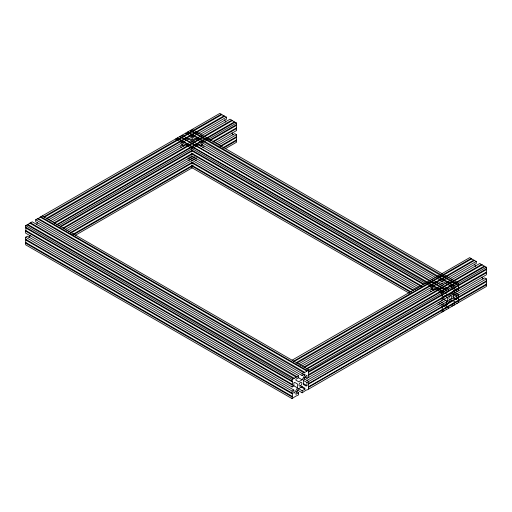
<?xml version="1.0" encoding="UTF-8"?>
<svg xmlns="http://www.w3.org/2000/svg" width="512" height="512" viewBox="0 0 512 512"><rect width="100%" height="100%" fill="white"/><g stroke="black" fill="none" stroke-linecap="round" stroke-linejoin="round"><path stroke-width="0.77" d="M486.4 268.832L486.042 269.011L486.4 269.6L308.742 372.173L308.384 371.994L308.742 371.405L486.4 268.832L486.4 267.219L304.058 372.851L37.414 218.726L35.706 219.718L35.706 221.766L302.189 375.622L304.909 374.054L304.909 374.982L302.118 379.814L298.707 381.786L295.917 380.173L295.917 379.245L298.637 377.67L298.637 375.622L296.352 377.235L29.779 223.136L27.334 224.96L25.6 225.549L25.6 227.168L292.09 381.018C292.832 382.15 292.102 385.043 292.09 386.97L25.6 233.114C25.613 231.187 26.349 228.294 25.6 227.168M298.637 375.622L32.154 221.766L30.106 223.36L29.779 223.136M306.675 370.982L40.192 217.126L37.747 218.95L37.414 218.726M200.198 134.362L226.464 119.2L226.464 117.146C224.051 116.083 222.112 115.072 219.91 113.363L40.858 216.742L40.525 217.344L40.192 217.126M190.746 130.304L457.242 284.051L457.152 284.397L456.666 284.678L190.176 130.822M296.262 376.992L293.574 378.835L27.002 224.742M443.386 311.283L443.718 310.682L444.051 310.899M446.163 309.683L446.496 309.075L446.829 309.299M453.798 305.274L454.131 304.666L454.464 304.89M456.576 303.667L456.909 303.066L457.242 303.283M209.606 140.16L236.57 124.595L236.57 122.982L234.835 122.394L232.39 120.57L54.637 223.354L54.17 223.085L54.067 222.752L231.725 120.186L232.058 120.762L232.39 120.57M450.029 278.605L476.294 263.437L476.294 261.382C473.882 260.32 471.942 259.309 469.747 257.6L292.09 360.173M486.4 267.219L484.666 266.63L482.227 264.806L304.525 367.546M482.227 264.806L481.894 264.998L479.846 263.437L302.189 366.003M308.397 371.482L308.576 375.424L486.4 272.806L486.054 272.122M177.53 138.042L444.051 291.667L443.962 292.013L443.475 292.294L176.896 138.195L177.402 138.266M180.301 136.435L446.829 290.067L446.739 290.406L446.253 290.688L179.674 136.595L180.006 136.819M190.72 130.426L190.419 130.803M47.053 218.893L224.755 116.16M28.87 237.658L30.272 235.232M36.429 224.582L37.626 222.509M292.09 386.97L293.862 385.946L293.862 382.803L294.656 382.349L297.459 383.968L297.459 387.866L294.656 392.73L293.862 393.184L293.862 390.048L27.379 236.192L25.6 237.216L25.6 239.194L292.09 393.05C292.8 394.086 292.173 396.826 292.09 398.637C294.31 396.928 296.237 395.866 298.637 394.854L298.637 392.8L296.563 391.603M443.763 299.398L443.763 296.256L444.55 295.802L447.36 297.421L447.36 301.325L444.55 306.189L443.763 306.643L443.763 303.501L440.301 301.504M187.738 132.339L187.981 131.802L454.464 285.658L454.374 285.997L453.888 286.278L187.347 132.371M44.23 217.363L221.978 114.554M292.09 396.25L25.6 242.4L25.958 239.366L25.6 239.194M292.09 398.637L25.6 244.781L25.907 242.4M221.312 114.17L43.661 216.851M224.09 115.776L46.432 218.342L46.675 218.861M48.806 219.718L226.464 117.146M50.189 220.966L182.221 144.742M190.515 139.949L192.589 138.752M52.358 221.766L230.016 119.2L231.725 120.186M234.502 121.786L56.851 224.467M235.168 122.17L57.088 224.896M58.912 225.549L236.57 122.982M60.294 226.368L192.326 150.138M199.93 145.747L202.694 144.154M60.294 227.136L192.326 150.906M200.621 146.118L202.694 144.922M210.298 140.531L236.57 125.363L236.211 124.774L236.57 124.595M63.059 227.974L192.326 153.344M202.694 147.36L204.077 146.56M213.062 141.37L236.57 127.802L236.57 125.363M63.059 228.742L193.018 153.715M213.062 142.138L236.57 128.57L236.211 127.981L236.57 127.802M65.133 229.523L192.326 156.09M215.136 142.918L236.57 130.547L236.57 128.57M66.81 230.605L194.701 156.768M216.819 144L234.79 133.619L236.57 134.65L236.57 136.621L219.981 146.202M68.589 231.629L196.474 157.792M218.598 145.024L236.57 134.65M70.662 232.41L192.326 162.163M195.091 160.57L196.474 159.77M70.662 233.171L193.018 162.534M220.672 146.566L236.57 137.389L236.211 136.8L236.57 136.621M72.736 234.413L193.018 164.973M222.746 147.808L236.57 139.827L236.57 137.389M73.427 234.784L193.018 165.741M223.437 148.179L236.57 140.595L236.211 140.006L236.57 139.827M75.501 235.2L192.326 167.757M225.51 148.595L236.57 142.214L236.57 140.595M471.142 258.413L293.523 361.203M471.808 258.797L294.061 361.606L293.645 361.427M473.92 260.013L296.262 362.586L296.358 362.912L296.832 363.181L474.586 260.397M298.637 363.955L476.294 261.382M300.019 365.21L432.742 288.582M439.661 284.589L442.426 282.995M481.555 264.422L303.898 366.995L304 367.322M484.333 266.029L306.675 368.595L306.765 368.934M484.998 266.413L306.918 369.133M25.6 225.549L292.09 379.405L293.485 378.598M35.706 219.718L302.189 373.568L303.904 372.582M486.4 269.6L486.4 272.038L308.493 374.566L308.742 377.35M304.058 377.869L305.44 377.075M304.89 377.178L306.963 378.381L486.4 274.784L486.4 272.806M306.963 380.429L445.914 300.211M452.826 296.218L484.621 277.862L486.4 278.886L486.4 280.858L308.742 383.43L308.454 384.173L486.4 281.626L486.042 281.037L486.4 280.858M25.6 237.216L292.09 391.072L293.862 390.048M303.507 380.486L306.963 382.483L486.4 278.886M302.118 386.637L298.707 388.608L295.917 393.44L295.917 394.374L298.637 392.8M306.963 382.483L306.963 385.626L306.176 386.08L303.366 384.461L303.366 380.557L306.176 375.693L306.963 375.238L306.963 378.381M486.4 284.064L308.742 386.637L308.435 387.398L486.4 284.832C485.459 283.846 487.322 283.123 486.4 281.626M298.035 388.352L302.189 390.752L304.909 389.178L304.909 388.25L301.453 386.253M297.344 390.003L302.189 392.8C303.853 391.827 305.99 389.747 307.341 389.83L486.4 286.451L486.4 284.832M308.493 371.36L308.742 369.786L42.253 215.936M308.493 386.592L308.742 381.453L303.898 378.656M192.154 129.389L458.643 283.245C458.266 286.003 458.355 288.186 458.643 290.81M185.6 133.171L452.09 287.027L452.09 289.082L454.81 287.507L454.81 288.442L452.019 293.274L448.608 295.245L445.818 293.632L445.818 292.698L448.538 291.13L448.538 289.082L182.048 135.226M191.834 138.822L194.598 140.416M201.523 144.416L434.093 278.688M441.709 283.085L443.782 284.282M454.49 292.512L458.643 294.912C458.387 297.722 458.234 300.038 458.643 302.477M452.71 293.542L456.864 295.936L456.864 299.078L456.077 299.533L453.267 297.914L453.267 294.016L456.077 289.152L456.864 288.691L456.864 291.834M175.501 139.008L441.984 292.864C442.381 295.341 442.278 297.6 441.984 300.422M181.728 144.218L184.499 145.818M191.418 149.811L423.987 284.09M431.603 288.48L434.374 290.08M181.728 144.986L183.808 146.182M191.418 150.579L423.987 284.858M430.912 288.851L433.677 290.451M180.346 146.624L181.728 147.424M191.418 153.018L421.914 286.093M430.221 290.893L431.603 291.686M443.898 299.328L447.36 301.325M191.418 153.786L421.222 286.464M191.418 155.763L419.142 287.238M189.734 156.838L417.459 288.32M187.955 157.869L415.68 289.344M438.522 302.528L441.984 304.531C442.304 307.11 442.349 309.312 441.984 312.096M187.955 159.84L189.344 160.64M191.418 161.837L413.606 290.118M437.83 304.102L439.219 304.902M191.418 162.605L412.915 290.483M191.418 165.043L411.533 292.128M191.418 165.811L410.144 292.096M191.418 167.43L409.453 293.312M40.858 216.742L307.341 370.598M38.08 218.342L304.563 372.198M303.526 374.182L304.909 374.982M30.438 222.752L296.928 376.608M297.965 377.421L302.118 379.814M27.667 224.358L294.15 378.214M303.507 383.622L306.963 385.626M25.6 227.936L292.09 381.786M300.762 386.784L304.909 389.178M25.6 230.374L292.09 384.224M293.306 385.472L297.459 387.866M25.6 231.142L292.09 384.992M25.6 239.962L292.09 393.811M25.6 243.168L292.09 397.018M474.278 263.994L475.68 266.426M481.824 277.082L483.021 279.155M224.448 119.757L225.85 122.189M231.994 132.845L233.19 134.918M308.384 386.816L308.742 389.018M452.09 306.259L452.09 304.205L454.81 302.637L454.81 301.709L452.019 300.096L448.608 302.067L445.818 306.899L445.818 307.827L448.538 306.259L448.538 308.314M302.189 373.568L302.189 375.622M302.189 390.752L302.189 392.8M292.09 379.405L292.09 381.018M292.09 391.072L292.09 393.05M450.688 299.072A2.054 1.19 -60 0 0 451.341 295.885A2.054 1.19 -60 0 0 448.909 298.048A2.054 1.19 -60 0 0 450.688 299.072M300.794 385.619A2.054 1.19 -60 0 0 301.44 382.432A2.054 1.19 -60 0 0 299.008 384.589A2.054 1.19 -60 0 0 300.794 385.619"/></g></svg>
